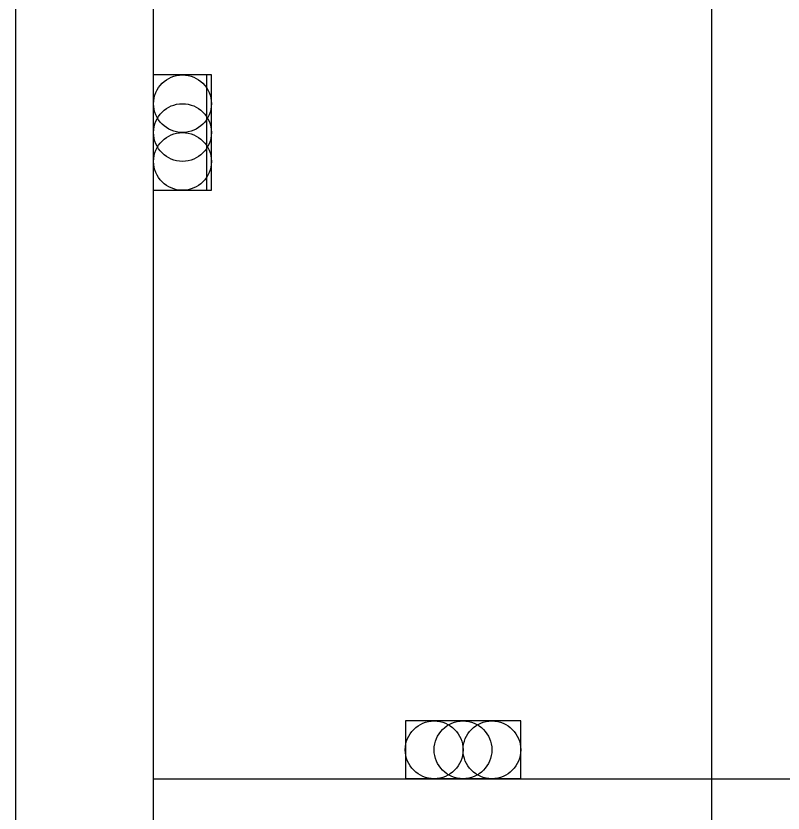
# Model space of a CAD drawing. Header units: millimetres. Extents: x 1251.1 to 1334.1, y 1577.6 to 1641.3.
# Drawn here: x 1298.446 to 1300.117, y 1615.894 to 1617.632 of the extents above; entities that cross this region are included whole.
import ezdxf

# ---------------------------------------------------------------- set-up
doc = ezdxf.new("R2010")
doc.units = ezdxf.units.MM
doc.linetypes.add('ACAD_ISO02W100', pattern=[15, 12, -3])
doc.layers.add('IMPIANTO TERMICO', color=1, linetype='Continuous')
doc.layers.add('MURATURA', color=140, linetype='Continuous')

msp = doc.modelspace()

# ---------------------------------------------------------------- linework, layer by layer
at = {"layer": 'IMPIANTO TERMICO', "linetype": 'ACAD_ISO02W100'}
for p, q in [((1298.8714, 1617.5032), (1298.7456, 1617.5032)), ((1298.8616, 1617.2517), (1298.8616, 1617.5032)), ((1298.8714, 1617.2517), (1298.8714, 1617.5032)), ((1298.8714, 1617.441), (1298.8714, 1617.441)), ((1298.7456, 1617.2517), (1298.8714, 1617.2517)), ((1299.2942, 1616.0947), (1299.2942, 1615.9689)), ((1299.5457, 1616.0947), (1299.2942, 1616.0947)), ((1299.3564, 1616.0947), (1299.3564, 1616.0947)), ((1299.5457, 1615.9689), (1299.5457, 1616.0947))]:
    msp.add_line(p, q, dxfattribs=at)
for centre in [(1298.8085, 1617.4403), (1298.8085, 1617.3774), (1298.8085, 1617.3145), (1299.357, 1616.0318), (1299.4199, 1616.0318), (1299.4828, 1616.0318)]:
    msp.add_circle(centre, 0.0629, dxfattribs=at)
at = {"layer": 'MURATURA', "linetype": 'ACAD_ISO02W100'}
for p, q in [((1299.9612, 1627.781), (1299.9612, 1606.633)), ((1299.5457, 1615.9689), (1299.2942, 1615.9689))]:
    msp.add_line(p, q, dxfattribs=at)
at = {"layer": 'MURATURA', "linetype": 'ACAD_ISO02W100', "ltscale": 0.07}
msp.add_line((1299.9612, 1627.781), (1299.9612, 1606.633), dxfattribs=at)
at = {"layer": 'MURATURA'}
for p, q in [((1298.4456, 1610.4513), (1298.4456, 1620.4513)), ((1298.7456, 1615.9689), (1298.7456, 1620.4513)), ((1298.7456, 1610.4513), (1298.7456, 1615.9689)), ((1298.7456, 1615.9689), (1302.7456, 1615.9689))]:
    msp.add_line(p, q, dxfattribs=at)

doc.saveas('drawing.dxf')
